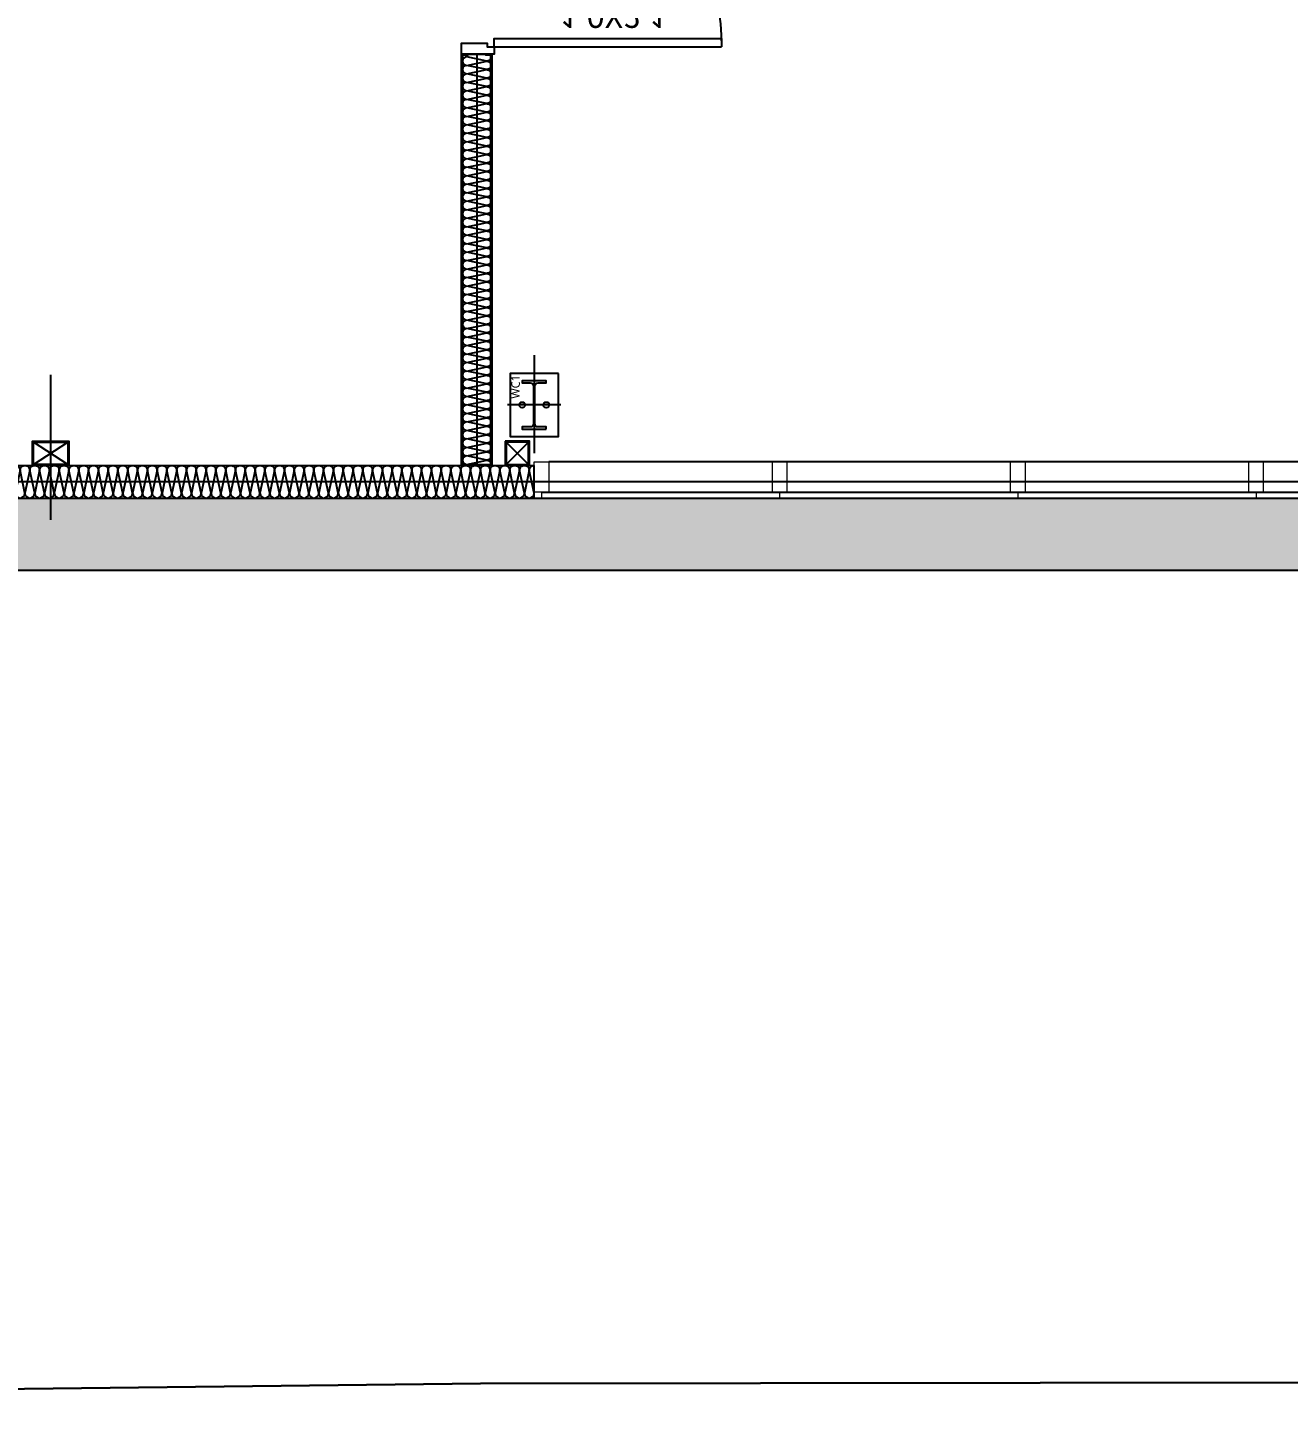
# Model space of a CAD drawing. Header units: millimetres. Extents: x 9 to 147, y 4 to 115.
# Drawn here: x 83.41 to 88.62, y 38.64 to 44.41 of the extents above; entities that cross this region are included whole.
import ezdxf
from ezdxf.xclip import XClip

# ---------------------------------------------------------------- set-up
doc = ezdxf.new("R2010")
doc.units = ezdxf.units.MM
doc.header["$LTSCALE"] = 200
doc.linetypes.add('XR-PLAN$0$AUDIT_I_190801151318-2', pattern=[0])
doc.linetypes.add('XR-PLAN$0$CEN-GAUN', pattern=[32.2, 30, -1, 0.2, -1])
doc.layers.get('DEFPOINTS').update_dxf_attribs({"color": 137})
doc.layers.add('AREA', color=30, linetype='Continuous', plot=False)
doc.layers.add('XR-PLAN$0$TEMP', color=171, linetype='Continuous', plot=False)
for name, color, linetype in [('XR-PLAN$0$6land', 252, 'XR-PLAN$0$AUDIT_I_190801151318-2'), ('XR-PLAN$0$AA-WAXM-FRAM', 252, 'Continuous'), ('XR-PLAN$0$CEN', 252, 'XR-PLAN$0$CEN-GAUN'), ('XR-PLAN$0$DOOR', 252, 'Continuous'), ('XR-PLAN$0$DOOR-OPEN', 252, 'Continuous'), ('XR-PLAN$0$ELE-4', 252, 'Continuous'), ('XR-PLAN$0$ELE-6', 252, 'Continuous'), ('XR-PLAN$0$ELE-7', 252, 'Continuous'), ('XR-PLAN$0$HAT-BRICK', 252, 'Continuous'), ('XR-PLAN$0$HAT-INS', 252, 'Continuous'), ('XR-PLAN$0$Panel', 252, 'Continuous'), ('XR-PLAN$0$STEEL BASE', 252, 'Continuous'), ('XR-PLAN$0$WAL', 252, 'Continuous'), ('XR-PLAN$0$WIN-ELE', 252, 'Continuous'), ('XR-PLAN$0$WIN-GLASS', 252, 'Continuous'), ('XR-PLAN$0$메탈판넬-2', 252, 'Continuous'), ('XR-PLAN$0$방화', 252, 'Continuous'), ('XR-현황측량도$0$경계석(33)', 252, 'Continuous')]:
    doc.layers.add(name, color=color, linetype=linetype)
doc.layers.add('XR-PLAN$0$WIN', color=252, linetype='Continuous', lineweight=0)
doc.styles.add('XR-PLAN$0$스타일1', font='MALGUN_0.TTF')

# ---------------------------------------------------------------- blocks, each defined once
blk = doc.blocks.new('XR-현황측량도')
at = {"layer": 'XR-현황측량도$0$경계석(33)'}
blk.add_lwpolyline([(143027.2, 74043.6), (151689.9, 74037.3), (154882.8, 74051.1), (162788.9, 74142.4), (171654.6, 74151.5), (178947.9, 74224.2), (185441.1, 74257.7), (186411.9, 74404.5), (193068.5, 76971.8, 0.271364), (196517.3, 81929.2), (196869.6, 86053.4), (196858.7, 91789.3), (196871.2, 109951.5), (196867, 116558.1), (196605.1, 121600.6), (196792.5, 126063.1), (196775.4, 130633.2), (196750.4, 139290.1), (196674.2, 147914.3), (194521.9, 154575.8)], format="xyb", dxfattribs=at)
blk = doc.blocks.new('*U83')
at = {"layer": 'XR-PLAN$0$HAT-INS'}
for points in [[(-38677.8, 0, -0.414214), (-38692.8, 15), (-38677.8, 85, 1), (-38707.8, 85), (-38692.8, 15, -0.414214), (-38707.8, 0, 0.414214)], [(-38647.8, 0, -0.414214), (-38662.8, 15), (-38647.8, 85, 1), (-38677.8, 85), (-38662.8, 15, -0.414214), (-38677.8, 0, 0.414214)], [(-38617.8, 0, -0.414214), (-38632.8, 15), (-38617.8, 85, 1), (-38647.8, 85), (-38632.8, 15, -0.414214), (-38647.8, 0, 0.414214)], [(-38587.8, 0, -0.414214), (-38602.8, 15), (-38587.8, 85, 1), (-38617.8, 85), (-38602.8, 15, -0.414214), (-38617.8, 0, 0.414214)], [(-38557.8, 0, -0.414214), (-38572.8, 15), (-38557.8, 85, 1), (-38587.8, 85), (-38572.8, 15, -0.414214), (-38587.8, 0, 0.414214)], [(-38527.8, 0, -0.414214), (-38542.8, 15), (-38527.8, 85, 1), (-38557.8, 85), (-38542.8, 15, -0.414214), (-38557.8, 0, 0.414214)], [(-38497.8, 0, -0.414214), (-38512.8, 15), (-38497.8, 85, 1), (-38527.8, 85), (-38512.8, 15, -0.414214), (-38527.8, 0, 0.414214)], [(-38467.8, 0, -0.414214), (-38482.8, 15), (-38467.8, 85, 1), (-38497.8, 85), (-38482.8, 15, -0.414214), (-38497.8, 0, 0.414214)], [(-38437.8, 0, -0.414214), (-38452.8, 15), (-38437.8, 85, 1), (-38467.8, 85), (-38452.8, 15, -0.414214), (-38467.8, 0, 0.414214)], [(-38407.8, 0, -0.414214), (-38422.8, 15), (-38407.8, 85, 1), (-38437.8, 85), (-38422.8, 15, -0.414214), (-38437.8, 0, 0.414214)], [(-38377.8, 0, -0.414214), (-38392.8, 15), (-38377.8, 85, 1), (-38407.8, 85), (-38392.8, 15, -0.414214), (-38407.8, 0, 0.414214)], [(-38347.8, 0, -0.414214), (-38362.8, 15), (-38347.8, 85, 1), (-38377.8, 85), (-38362.8, 15, -0.414214), (-38377.8, 0, 0.414214)], [(-38317.8, 0, -0.414214), (-38332.8, 15), (-38317.8, 85, 1), (-38347.8, 85), (-38332.8, 15, -0.414214), (-38347.8, 0, 0.414214)], [(-38287.8, 0, -0.414214), (-38302.8, 15), (-38287.8, 85, 1), (-38317.8, 85), (-38302.8, 15, -0.414214), (-38317.8, 0, 0.414214)], [(-38257.8, 0, -0.414214), (-38272.8, 15), (-38257.8, 85, 1), (-38287.8, 85), (-38272.8, 15, -0.414214), (-38287.8, 0, 0.414214)], [(-38227.8, 0, -0.414214), (-38242.8, 15), (-38227.8, 85, 1), (-38257.8, 85), (-38242.8, 15, -0.414214), (-38257.8, 0, 0.414214)], [(-38197.8, 0, -0.414214), (-38212.8, 15), (-38197.8, 85, 1), (-38227.8, 85), (-38212.8, 15, -0.414214), (-38227.8, 0, 0.414214)], [(-38167.8, 0, -0.414214), (-38182.8, 15), (-38167.8, 85, 1), (-38197.8, 85), (-38182.8, 15, -0.414214), (-38197.8, 0, 0.414214)], [(-38137.8, 0, -0.414214), (-38152.8, 15), (-38137.8, 85, 1), (-38167.8, 85), (-38152.8, 15, -0.414214), (-38167.8, 0, 0.414214)], [(-38107.8, 0, -0.414214), (-38122.8, 15), (-38107.8, 85, 1), (-38137.8, 85), (-38122.8, 15, -0.414214), (-38137.8, 0, 0.414214)], [(-38077.8, 0, -0.414214), (-38092.8, 15), (-38077.8, 85, 1), (-38107.8, 85), (-38092.8, 15, -0.414214), (-38107.8, 0, 0.414214)], [(-38047.8, 0, -0.414214), (-38062.8, 15), (-38047.8, 85, 1), (-38077.8, 85), (-38062.8, 15, -0.414214), (-38077.8, 0, 0.414214)], [(-38017.8, 0, -0.414214), (-38032.8, 15), (-38017.8, 85, 1), (-38047.8, 85), (-38032.8, 15, -0.414214), (-38047.8, 0, 0.414214)], [(-37987.8, 0, -0.414214), (-38002.8, 15), (-37987.8, 85, 1), (-38017.8, 85), (-38002.8, 15, -0.414214), (-38017.8, 0, 0.414214)], [(-37957.8, 0, -0.414214), (-37972.8, 15), (-37957.8, 85, 1), (-37987.8, 85), (-37972.8, 15, -0.414214), (-37987.8, 0, 0.414214)], [(-37927.8, 0, -0.414214), (-37942.8, 15), (-37927.8, 85, 1), (-37957.8, 85), (-37942.8, 15, -0.414214), (-37957.8, 0, 0.414214)], [(-37897.8, 0, -0.414214), (-37912.8, 15), (-37897.8, 85, 1), (-37927.8, 85), (-37912.8, 15, -0.414214), (-37927.8, 0, 0.414214)], [(-37867.8, 0, -0.414214), (-37882.8, 15), (-37867.8, 85, 1), (-37897.8, 85), (-37882.8, 15, -0.414214), (-37897.8, 0, 0.414214)], [(-37837.8, 0, -0.414214), (-37852.8, 15), (-37837.8, 85, 1), (-37867.8, 85), (-37852.8, 15, -0.414214), (-37867.8, 0, 0.414214)], [(-37807.8, 0, -0.414214), (-37822.8, 15), (-37807.8, 85, 1), (-37837.8, 85), (-37822.8, 15, -0.414214), (-37837.8, 0, 0.414214)], [(-37777.8, 0, -0.414214), (-37792.8, 15), (-37777.8, 85, 1), (-37807.8, 85), (-37792.8, 15, -0.414214), (-37807.8, 0, 0.414214)], [(-37747.8, 0, -0.414214), (-37762.8, 15), (-37747.8, 85, 1), (-37777.8, 85), (-37762.8, 15, -0.414214), (-37777.8, 0, 0.414214)], [(-37717.8, 0, -0.414214), (-37732.8, 15), (-37717.8, 85, 1), (-37747.8, 85), (-37732.8, 15, -0.414214), (-37747.8, 0, 0.414214)], [(-37687.8, 0, -0.414214), (-37702.8, 15), (-37687.8, 85, 1), (-37717.8, 85), (-37702.8, 15, -0.414214), (-37717.8, 0, 0.414214)], [(-37657.8, 0, -0.414214), (-37672.8, 15), (-37657.8, 85, 1), (-37687.8, 85), (-37672.8, 15, -0.414214), (-37687.8, 0, 0.414214)], [(-37627.8, 0, -0.414214), (-37642.8, 15), (-37627.8, 85, 1), (-37657.8, 85), (-37642.8, 15, -0.414214), (-37657.8, 0, 0.414214)], [(-37597.8, 0, -0.414214), (-37612.8, 15), (-37597.8, 85, 1), (-37627.8, 85), (-37612.8, 15, -0.414214), (-37627.8, 0, 0.414214)], [(-37567.8, 0, -0.414214), (-37582.8, 15), (-37567.8, 85, 1), (-37597.8, 85), (-37582.8, 15, -0.414214), (-37597.8, 0, 0.414214)], [(-37537.8, 0, -0.414214), (-37552.8, 15), (-37537.8, 85, 1), (-37567.8, 85), (-37552.8, 15, -0.414214), (-37567.8, 0, 0.414214)], [(-37507.8, 0, -0.414214), (-37522.8, 15), (-37507.8, 85, 1), (-37537.8, 85), (-37522.8, 15, -0.414214), (-37537.8, 0, 0.414214)], [(-37477.8, 0, -0.414214), (-37492.8, 15), (-37477.8, 85, 1), (-37507.8, 85), (-37492.8, 15, -0.414214), (-37507.8, 0, 0.414214)], [(-37447.8, 0, -0.414214), (-37462.8, 15), (-37447.8, 85, 1), (-37477.8, 85), (-37462.8, 15, -0.414214), (-37477.8, 0, 0.414214)], [(-37417.8, 0, -0.414214), (-37432.8, 15), (-37417.8, 85, 1), (-37447.8, 85), (-37432.8, 15, -0.414214), (-37447.8, 0, 0.414214)], [(-37387.8, 0, -0.414214), (-37402.8, 15), (-37387.8, 85, 1), (-37417.8, 85), (-37402.8, 15, -0.414214), (-37417.8, 0, 0.414214)], [(-37357.8, 0, -0.414214), (-37372.8, 15), (-37357.8, 85, 1), (-37387.8, 85), (-37372.8, 15, -0.414214), (-37387.8, 0, 0.414214)], [(-37327.8, 0, -0.414214), (-37342.8, 15), (-37327.8, 85, 1), (-37357.8, 85), (-37342.8, 15, -0.414214), (-37357.8, 0, 0.414214)], [(-37297.8, 0, -0.414214), (-37312.8, 15), (-37297.8, 85, 1), (-37327.8, 85), (-37312.8, 15, -0.414214), (-37327.8, 0, 0.414214)], [(-37267.8, 0, -0.414214), (-37282.8, 15), (-37267.8, 85, 1), (-37297.8, 85), (-37282.8, 15, -0.414214), (-37297.8, 0, 0.414214)], [(-37237.8, 0, -0.414214), (-37252.8, 15), (-37237.8, 85, 1), (-37267.8, 85), (-37252.8, 15, -0.414214), (-37267.8, 0, 0.414214)], [(-37207.8, 0, -0.414214), (-37222.8, 15), (-37207.8, 85, 1), (-37237.8, 85), (-37222.8, 15, -0.414214), (-37237.8, 0, 0.414214)], [(-37177.8, 0, -0.414214), (-37192.8, 15), (-37177.8, 85, 1), (-37207.8, 85), (-37192.8, 15, -0.414214), (-37207.8, 0, 0.414214)], [(-37147.8, 0, -0.414214), (-37162.8, 15), (-37147.8, 85, 1), (-37177.8, 85), (-37162.8, 15, -0.414214), (-37177.8, 0, 0.414214)], [(-37117.8, 0, -0.414214), (-37132.8, 15), (-37117.8, 85, 1), (-37147.8, 85), (-37132.8, 15, -0.414214), (-37147.8, 0, 0.414214)], [(-37087.8, 0, -0.414214), (-37102.8, 15), (-37087.8, 85, 1), (-37117.8, 85), (-37102.8, 15, -0.414214), (-37117.8, 0, 0.414214)], [(-37057.8, 0, -0.414214), (-37072.8, 15), (-37057.8, 85, 1), (-37087.8, 85), (-37072.8, 15, -0.414214), (-37087.8, 0, 0.414214)], [(-37027.8, 0, -0.414214), (-37042.8, 15), (-37027.8, 85, 1), (-37057.8, 85), (-37042.8, 15, -0.414214), (-37057.8, 0, 0.414214)], [(-36997.8, 0, -0.414214), (-37012.8, 15), (-36997.8, 85, 1), (-37027.8, 85), (-37012.8, 15, -0.414214), (-37027.8, 0, 0.414214)], [(-36967.8, 0, -0.414214), (-36982.8, 15), (-36967.8, 85, 1), (-36997.8, 85), (-36982.8, 15, -0.414214), (-36997.8, 0, 0.414214)], [(-36937.8, 0, -0.414214), (-36952.8, 15), (-36937.8, 85, 1), (-36967.8, 85), (-36952.8, 15, -0.414214), (-36967.8, 0, 0.414214)], [(-36907.8, 0, -0.414214), (-36922.8, 15), (-36907.8, 85, 1), (-36937.8, 85), (-36922.8, 15, -0.414214), (-36937.8, 0, 0.414214)], [(-36877.8, 0, -0.414214), (-36892.8, 15), (-36877.8, 85, 1), (-36907.8, 85), (-36892.8, 15, -0.414214), (-36907.8, 0, 0.414214)], [(-36847.8, 0, -0.414214), (-36862.8, 15), (-36847.8, 85, 1), (-36877.8, 85), (-36862.8, 15, -0.414214), (-36877.8, 0, 0.414214)], [(-36817.8, 0, -0.414214), (-36832.8, 15), (-36817.8, 85, 1), (-36847.8, 85), (-36832.8, 15, -0.414214), (-36847.8, 0, 0.414214)], [(-36787.8, 0, -0.414214), (-36802.8, 15), (-36787.8, 85, 1), (-36817.8, 85), (-36802.8, 15, -0.414214), (-36817.8, 0, 0.414214)], [(-36757.8, 0, -0.414214), (-36772.8, 15), (-36757.8, 85, 1), (-36787.8, 85), (-36772.8, 15, -0.414214), (-36787.8, 0, 0.414214)], [(-36727.8, 0, -0.414214), (-36742.8, 15), (-36727.8, 85, 1), (-36757.8, 85), (-36742.8, 15, -0.414214), (-36757.8, 0, 0.414214)], [(-36697.8, 0, -0.414214), (-36712.8, 15), (-36697.8, 85, 1), (-36727.8, 85), (-36712.8, 15, -0.414214), (-36727.8, 0, 0.414214)], [(-36667.8, 0, -0.414214), (-36682.8, 15), (-36667.8, 85, 1), (-36697.8, 85), (-36682.8, 15, -0.414214), (-36697.8, 0, 0.414214)], [(-36637.8, 0, -0.414214), (-36652.8, 15), (-36637.8, 85, 1), (-36667.8, 85), (-36652.8, 15, -0.414214), (-36667.8, 0, 0.414214)], [(-36607.8, 0, -0.414214), (-36622.8, 15), (-36607.8, 85, 1), (-36637.8, 85), (-36622.8, 15, -0.414214), (-36637.8, 0, 0.414214)], [(-36577.8, 0, -0.414214), (-36592.8, 15), (-36577.8, 85, 1), (-36607.8, 85), (-36592.8, 15, -0.414214), (-36607.8, 0, 0.414214)], [(-36547.8, 0, -0.414214), (-36562.8, 15), (-36547.8, 85, 1), (-36577.8, 85), (-36562.8, 15, -0.414214), (-36577.8, 0, 0.414214)], [(-36517.8, 0, -0.414214), (-36532.8, 15), (-36517.8, 85, 1), (-36547.8, 85), (-36532.8, 15, -0.414214), (-36547.8, 0, 0.414214)], [(-36487.8, 0, -0.414214), (-36502.8, 15), (-36487.8, 85, 1), (-36517.8, 85), (-36502.8, 15, -0.414214), (-36517.8, 0, 0.414214)], [(-36457.8, 0, -0.414214), (-36472.8, 15), (-36457.8, 85, 1), (-36487.8, 85), (-36472.8, 15, -0.414214), (-36487.8, 0, 0.414214)], [(-36427.8, 0, -0.414214), (-36442.8, 15), (-36427.8, 85, 1), (-36457.8, 85), (-36442.8, 15, -0.414214), (-36457.8, 0, 0.414214)], [(-36397.8, 0, -0.414214), (-36412.8, 15), (-36397.8, 85, 1), (-36427.8, 85), (-36412.8, 15, -0.414214), (-36427.8, 0, 0.414214)], [(-36367.8, 0, -0.414214), (-36382.8, 15), (-36367.8, 85, 1), (-36397.8, 85), (-36382.8, 15, -0.414214), (-36397.8, 0, 0.414214)], [(-36337.8, 0, -0.414214), (-36352.8, 15), (-36337.8, 85, 1), (-36367.8, 85), (-36352.8, 15, -0.414214), (-36367.8, 0, 0.414214)], [(-36307.8, 0, -0.414214), (-36322.8, 15), (-36307.8, 85, 1), (-36337.8, 85), (-36322.8, 15, -0.414214), (-36337.8, 0, 0.414214)], [(-36277.8, 0, -0.414214), (-36292.8, 15), (-36277.8, 85, 1), (-36307.8, 85), (-36292.8, 15, -0.414214), (-36307.8, 0, 0.414214)], [(-36247.8, 0, -0.414214), (-36262.8, 15), (-36247.8, 85, 1), (-36277.8, 85), (-36262.8, 15, -0.414214), (-36277.8, 0, 0.414214)], [(-36217.8, 0, -0.414214), (-36232.8, 15), (-36217.8, 85, 1), (-36247.8, 85), (-36232.8, 15, -0.414214), (-36247.8, 0, 0.414214)], [(-36187.8, 0, -0.414214), (-36202.8, 15), (-36187.8, 85, 1), (-36217.8, 85), (-36202.8, 15, -0.414214), (-36217.8, 0, 0.414214)], [(-36157.8, 0, -0.414214), (-36172.8, 15), (-36157.8, 85, 1), (-36187.8, 85), (-36172.8, 15, -0.414214), (-36187.8, 0, 0.414214)], [(-36127.8, 0, -0.414214), (-36142.8, 15), (-36127.8, 85, 1), (-36157.8, 85), (-36142.8, 15, -0.414214), (-36157.8, 0, 0.414214)], [(-36097.8, 0, -0.414214), (-36112.8, 15), (-36097.8, 85, 1), (-36127.8, 85), (-36112.8, 15, -0.414214), (-36127.8, 0, 0.414214)], [(-36067.8, 0, -0.414214), (-36082.8, 15), (-36067.8, 85, 1), (-36097.8, 85), (-36082.8, 15, -0.414214), (-36097.8, 0, 0.414214)], [(-36037.8, 0, -0.414214), (-36052.8, 15), (-36037.8, 85, 1), (-36067.8, 85), (-36052.8, 15, -0.414214), (-36067.8, 0, 0.414214)], [(-36007.8, 0, -0.414214), (-36022.8, 15), (-36007.8, 85, 1), (-36037.8, 85), (-36022.8, 15, -0.414214), (-36037.8, 0, 0.414214)], [(-35977.8, 0, -0.414214), (-35992.8, 15), (-35977.8, 85, 1), (-36007.8, 85), (-35992.8, 15, -0.414214), (-36007.8, 0, 0.414214)], [(-35947.8, 0, -0.414214), (-35962.8, 15), (-35947.8, 85, 1), (-35977.8, 85), (-35962.8, 15, -0.414214), (-35977.8, 0, 0.414214)], [(-35917.8, 0, -0.414214), (-35932.8, 15), (-35917.8, 85, 1), (-35947.8, 85), (-35932.8, 15, -0.414214), (-35947.8, 0, 0.414214)], [(-35887.8, 0, -0.414214), (-35902.8, 15), (-35887.8, 85, 1), (-35917.8, 85), (-35902.8, 15, -0.414214), (-35917.8, 0, 0.414214)], [(-35857.8, 0, -0.414214), (-35872.8, 15), (-35857.8, 85, 1), (-35887.8, 85), (-35872.8, 15, -0.414214), (-35887.8, 0, 0.414214)], [(-35827.8, 0, -0.414214), (-35842.8, 15), (-35827.8, 85, 1), (-35857.8, 85), (-35842.8, 15, -0.414214), (-35857.8, 0, 0.414214)], [(-35797.8, 0, -0.414214), (-35812.8, 15), (-35797.8, 85, 1), (-35827.8, 85), (-35812.8, 15, -0.414214), (-35827.8, 0, 0.414214)], [(-35767.8, 0, -0.414214), (-35782.8, 15), (-35767.8, 85, 1), (-35797.8, 85), (-35782.8, 15, -0.414214), (-35797.8, 0, 0.414214)]]:
    blk.add_lwpolyline(points, format="xyb", dxfattribs=at)
blk = doc.blocks.new('*U129')
at = {"layer": 'XR-PLAN$0$HAT-INS'}
for points in [[(-8821.975315, 0, -0.4142135624), (-8836.975315, 15), (-8821.975315, 85, 1), (-8851.975315, 85), (-8836.975315, 15, -0.4142135624), (-8851.975315, 0, 0.4142135624)], [(-8791.975315, 0, -0.4142135624), (-8806.975315, 15), (-8791.975315, 85, 1), (-8821.975315, 85), (-8806.975315, 15, -0.4142135624), (-8821.975315, 0, 0.4142135624)], [(-8761.975315, 0, -0.4142135624), (-8776.975315, 15), (-8761.975315, 85, 1), (-8791.975315, 85), (-8776.975315, 15, -0.4142135624), (-8791.975315, 0, 0.4142135624)], [(-8731.975315, 0, -0.4142135624), (-8746.975315, 15), (-8731.975315, 85, 1), (-8761.975315, 85), (-8746.975315, 15, -0.4142135624), (-8761.975315, 0, 0.4142135624)], [(-8701.975315, 0, -0.4142135624), (-8716.975315, 15), (-8701.975315, 85, 1), (-8731.975315, 85), (-8716.975315, 15, -0.4142135624), (-8731.975315, 0, 0.4142135624)], [(-8671.975315, 0, -0.4142135624), (-8686.975315, 15), (-8671.975315, 85, 1), (-8701.975315, 85), (-8686.975315, 15, -0.4142135624), (-8701.975315, 0, 0.4142135624)], [(-8641.975315, 0, -0.4142135624), (-8656.975315, 15), (-8641.975315, 85, 1), (-8671.975315, 85), (-8656.975315, 15, -0.4142135624), (-8671.975315, 0, 0.4142135624)], [(-8611.975315, 0, -0.4142135624), (-8626.975315, 15), (-8611.975315, 85, 1), (-8641.975315, 85), (-8626.975315, 15, -0.4142135624), (-8641.975315, 0, 0.4142135624)], [(-8581.975315, 0, -0.4142135624), (-8596.975315, 15), (-8581.975315, 85, 1), (-8611.975315, 85), (-8596.975315, 15, -0.4142135624), (-8611.975315, 0, 0.4142135624)], [(-8551.975315, 0, -0.4142135624), (-8566.975315, 15), (-8551.975315, 85, 1), (-8581.975315, 85), (-8566.975315, 15, -0.4142135624), (-8581.975315, 0, 0.4142135624)], [(-8521.975315, 0, -0.4142135624), (-8536.975315, 15), (-8521.975315, 85, 1), (-8551.975315, 85), (-8536.975315, 15, -0.4142135624), (-8551.975315, 0, 0.4142135624)], [(-8491.975315, 0, -0.4142135624), (-8506.975315, 15), (-8491.975315, 85, 1), (-8521.975315, 85), (-8506.975315, 15, -0.4142135624), (-8521.975315, 0, 0.4142135624)], [(-8461.975315, 0, -0.4142135624), (-8476.975315, 15), (-8461.975315, 85, 1), (-8491.975315, 85), (-8476.975315, 15, -0.4142135624), (-8491.975315, 0, 0.4142135624)], [(-8431.975315, 0, -0.4142135624), (-8446.975315, 15), (-8431.975315, 85, 1), (-8461.975315, 85), (-8446.975315, 15, -0.4142135624), (-8461.975315, 0, 0.4142135624)], [(-8401.975315, 0, -0.4142135624), (-8416.975315, 15), (-8401.975315, 85, 1), (-8431.975315, 85), (-8416.975315, 15, -0.4142135624), (-8431.975315, 0, 0.4142135624)], [(-8371.975315, 0, -0.4142135624), (-8386.975315, 15), (-8371.975315, 85, 1), (-8401.975315, 85), (-8386.975315, 15, -0.4142135624), (-8401.975315, 0, 0.4142135624)], [(-8341.975315, 0, -0.4142135624), (-8356.975315, 15), (-8341.975315, 85, 1), (-8371.975315, 85), (-8356.975315, 15, -0.4142135624), (-8371.975315, 0, 0.4142135624)], [(-8311.975315, 0, -0.4142135624), (-8326.975315, 15), (-8311.975315, 85, 1), (-8341.975315, 85), (-8326.975315, 15, -0.4142135624), (-8341.975315, 0, 0.4142135624)], [(-8281.975315, 0, -0.4142135624), (-8296.975315, 15), (-8281.975315, 85, 1), (-8311.975315, 85), (-8296.975315, 15, -0.4142135624), (-8311.975315, 0, 0.4142135624)], [(-8251.975315, 0, -0.4142135624), (-8266.975315, 15), (-8251.975315, 85, 1), (-8281.975315, 85), (-8266.975315, 15, -0.4142135624), (-8281.975315, 0, 0.4142135624)], [(-8221.975315, 0, -0.4142135624), (-8236.975315, 15), (-8221.975315, 85, 1), (-8251.975315, 85), (-8236.975315, 15, -0.4142135624), (-8251.975315, 0, 0.4142135624)], [(-8191.975315, 0, -0.4142135624), (-8206.975315, 15), (-8191.975315, 85, 1), (-8221.975315, 85), (-8206.975315, 15, -0.4142135624), (-8221.975315, 0, 0.4142135624)], [(-8161.975315, 0, -0.4142135624), (-8176.975315, 15), (-8161.975315, 85, 1), (-8191.975315, 85), (-8176.975315, 15, -0.4142135624), (-8191.975315, 0, 0.4142135624)], [(-8131.975315, 0, -0.4142135624), (-8146.975315, 15), (-8131.975315, 85, 1), (-8161.975315, 85), (-8146.975315, 15, -0.4142135624), (-8161.975315, 0, 0.4142135624)], [(-8101.975315, 0, -0.4142135624), (-8116.975315, 15), (-8101.975315, 85, 1), (-8131.975315, 85), (-8116.975315, 15, -0.4142135624), (-8131.975315, 0, 0.4142135624)], [(-8071.975315, 0, -0.4142135624), (-8086.975315, 15), (-8071.975315, 85, 1), (-8101.975315, 85), (-8086.975315, 15, -0.4142135624), (-8101.975315, 0, 0.4142135624)], [(-8041.975315, 0, -0.4142135624), (-8056.975315, 15), (-8041.975315, 85, 1), (-8071.975315, 85), (-8056.975315, 15, -0.4142135624), (-8071.975315, 0, 0.4142135624)], [(-8011.975315, 0, -0.4142135624), (-8026.975315, 15), (-8011.975315, 85, 1), (-8041.975315, 85), (-8026.975315, 15, -0.4142135624), (-8041.975315, 0, 0.4142135624)], [(-7981.975315, 0, -0.4142135624), (-7996.975315, 15), (-7981.975315, 85, 1), (-8011.975315, 85), (-7996.975315, 15, -0.4142135624), (-8011.975315, 0, 0.4142135624)], [(-7951.975315, 0, -0.4142135624), (-7966.975315, 15), (-7951.975315, 85, 1), (-7981.975315, 85), (-7966.975315, 15, -0.4142135624), (-7981.975315, 0, 0.4142135624)], [(-7921.975315, 0, -0.4142135624), (-7936.975315, 15), (-7921.975315, 85, 1), (-7951.975315, 85), (-7936.975315, 15, -0.4142135624), (-7951.975315, 0, 0.4142135624)], [(-7891.975315, 0, -0.4142135624), (-7906.975315, 15), (-7891.975315, 85, 1), (-7921.975315, 85), (-7906.975315, 15, -0.4142135624), (-7921.975315, 0, 0.4142135624)], [(-7861.975315, 0, -0.4142135624), (-7876.975315, 15), (-7861.975315, 85, 1), (-7891.975315, 85), (-7876.975315, 15, -0.4142135624), (-7891.975315, 0, 0.4142135624)], [(-7831.975315, 0, -0.4142135624), (-7846.975315, 15), (-7831.975315, 85, 1), (-7861.975315, 85), (-7846.975315, 15, -0.4142135624), (-7861.975315, 0, 0.4142135624)], [(-7801.975315, 0, -0.4142135624), (-7816.975315, 15), (-7801.975315, 85, 1), (-7831.975315, 85), (-7816.975315, 15, -0.4142135624), (-7831.975315, 0, 0.4142135624)], [(-7771.975315, 0, -0.4142135624), (-7786.975315, 15), (-7771.975315, 85, 1), (-7801.975315, 85), (-7786.975315, 15, -0.4142135624), (-7801.975315, 0, 0.4142135624)], [(-7741.975315, 0, -0.4142135624), (-7756.975315, 15), (-7741.975315, 85, 1), (-7771.975315, 85), (-7756.975315, 15, -0.4142135624), (-7771.975315, 0, 0.4142135624)], [(-7711.975315, 0, -0.4142135624), (-7726.975315, 15), (-7711.975315, 85, 1), (-7741.975315, 85), (-7726.975315, 15, -0.4142135624), (-7741.975315, 0, 0.4142135624)], [(-7681.975315, 0, -0.4142135624), (-7696.975315, 15), (-7681.975315, 85, 1), (-7711.975315, 85), (-7696.975315, 15, -0.4142135624), (-7711.975315, 0, 0.4142135624)], [(-7651.975315, 0, -0.4142135624), (-7666.975315, 15), (-7651.975315, 85, 1), (-7681.975315, 85), (-7666.975315, 15, -0.4142135624), (-7681.975315, 0, 0.4142135624)], [(-7621.975315, 0, -0.4142135624), (-7636.975315, 15), (-7621.975315, 85, 1), (-7651.975315, 85), (-7636.975315, 15, -0.4142135624), (-7651.975315, 0, 0.4142135624)], [(-7591.975315, 0, -0.4142135624), (-7606.975315, 15), (-7591.975315, 85, 1), (-7621.975315, 85), (-7606.975315, 15, -0.4142135624), (-7621.975315, 0, 0.4142135624)], [(-7561.975315, 0, -0.4142135624), (-7576.975315, 15), (-7561.975315, 85, 1), (-7591.975315, 85), (-7576.975315, 15, -0.4142135624), (-7591.975315, 0, 0.4142135624)], [(-7531.975315, 0, -0.4142135624), (-7546.975315, 15), (-7531.975315, 85, 1), (-7561.975315, 85), (-7546.975315, 15, -0.4142135624), (-7561.975315, 0, 0.4142135624)], [(-7501.975315, 0, -0.4142135624), (-7516.975315, 15), (-7501.975315, 85, 1), (-7531.975315, 85), (-7516.975315, 15, -0.4142135624), (-7531.975315, 0, 0.4142135624)], [(-7471.975315, 0, -0.4142135624), (-7486.975315, 15), (-7471.975315, 85, 1), (-7501.975315, 85), (-7486.975315, 15, -0.4142135624), (-7501.975315, 0, 0.4142135624)], [(-7441.975315, 0, -0.4142135624), (-7456.975315, 15), (-7441.975315, 85, 1), (-7471.975315, 85), (-7456.975315, 15, -0.4142135624), (-7471.975315, 0, 0.4142135624)], [(-7411.975315, 0, -0.4142135624), (-7426.975315, 15), (-7411.975315, 85, 1), (-7441.975315, 85), (-7426.975315, 15, -0.4142135624), (-7441.975315, 0, 0.4142135624)]]:
    blk.add_lwpolyline(points, format="xyb", dxfattribs=at)
blk = doc.blocks.new('XR-PLAN$0$D-1000')
at = {"layer": 'XR-PLAN$0$DOOR'}
blk.add_line((30, 125), (30, 1065), dxfattribs=at)
for points in [[(30, 125), (65, 125), (65, 1065), (30, 1065)], [(0, -10), (45, -10), (45, -10), (45, -10), (45, 95), (30, 95), (30, 125), (0, 125), (0, -10)], [(1000, -10), (955, -10), (955, -10), (955, -10), (955, 95), (970, 95), (970, 125), (1000, 125), (1000, -10)]]:
    blk.add_lwpolyline(points, dxfattribs=at)
at = {"layer": 'XR-PLAN$0$DOOR-OPEN'}
blk.add_arc((30, 125), 940, 0, 90, dxfattribs=at)
at = {"layer": 'DEFPOINTS', "style": 'XR-PLAN$0$스타일1'}
blk.add_text('1.0X2.1', height=100, rotation=90, dxfattribs=at).set_placement((208.7, 397.6))
blk = doc.blocks.new('XR-PLAN$0$SQ-PIPE-100X100X4.5TS')
at = {"layer": 'XR-PLAN$0$AA-WAXM-FRAM'}
for p, q in [((-71, 4), (71, 96)), ((71, 4), (-71, 96))]:
    blk.add_line(p, q, dxfattribs=at)
for points in [[(75, 0), (75, 100), (-75, 100), (-75, 0)], [(71, 4), (71, 96), (-71, 96), (-71, 4)]]:
    blk.add_lwpolyline(points, close=True, dxfattribs=at)
at = {"layer": 'XR-PLAN$0$방화'}
blk.add_lwpolyline([(0, 375), (0, -225)], dxfattribs=at)
blk = doc.blocks.new('XR-PLAN$0$SQ-PIPE-100X100X4.5TP')
at = {"layer": 'XR-PLAN$0$AA-WAXM-FRAM'}
for p, q in [((-96, 96), (-4, 4)), ((-4, 96), (-96, 4))]:
    blk.add_line(p, q, dxfattribs=at)
for points in [[(0, 100), (0, 0), (-100, 0), (-100, 100)], [(-4, 96), (-4, 4), (-96, 4), (-96, 96)]]:
    blk.add_lwpolyline(points, close=True, dxfattribs=at)
blk = doc.blocks.new('XR-PLAN$0$X-PIPE-1PL')
at = {"xscale": -1}
blk.add_blockref('XR-PLAN$0$SQ-PIPE-100X100X4.5TP', (43880, -43300), dxfattribs=at)
at = {"layer": 'XR-PLAN$0$메탈판넬-2', "xscale": -1}
blk.add_blockref('XR-PLAN$0$SQ-PIPE-100X100X4.5TS', (42000, -43300), dxfattribs=at)
blk = doc.blocks.new('XR-PLAN$0$HIDDENBAR-EDG')
at = {"layer": 'XR-PLAN$0$WIN'}
for p, q in [((0, 126), (60, 126)), ((0, 0), (0, 126)), ((30, 126), (30, 150)), ((30, 150), (60, 150)), ((60, 150), (60, 0)), ((60, 0), (0, 0))]:
    blk.add_line(p, q, dxfattribs=at)
blk = doc.blocks.new('XR-PLAN$0$HIDDENBAR-CEN')
at = {"layer": 'XR-PLAN$0$WIN'}
blk.add_line((0, 126), (0, 150), dxfattribs=at)
blk.add_lwpolyline([(30, 0), (-30, 0), (-30, 126), (30, 126)], close=True, dxfattribs=at)
blk = doc.blocks.new('XR-PLAN$0$1층 창문-1')
at = {"layer": 'XR-PLAN$0$WIN-ELE'}
blk.add_line((89500, 42615), (85560, 42615), dxfattribs=at)
at = {"layer": 'XR-PLAN$0$WIN-GLASS', "ltscale": 2}
for p, q in [((85530, 42489), (89500, 42489)), ((85530, 42465), (89470, 42465))]:
    blk.add_line(p, q, dxfattribs=at)
at = {"layer": 'XR-PLAN$0$WIN', "linetype": 'Continuous', "rotation": 180}
for name, p in [('XR-PLAN$0$HIDDENBAR-EDG', (85560, 42615)), ('XR-PLAN$0$HIDDENBAR-CEN', (86515, 42614.4)), ('XR-PLAN$0$HIDDENBAR-CEN', (87500, 42614.4)), ('XR-PLAN$0$HIDDENBAR-CEN', (88485, 42614.4))]:
    blk.add_blockref(name, p, dxfattribs=at)
blk = doc.blocks.new('XR-PLAN$0$S-WC1')
at = {"layer": 'DEFPOINTS'}
for p, q in [((0, 205), (0, -199)), ((110, 0), (-110, 0))]:
    blk.add_line(p, q, dxfattribs=at)
at = {"layer": 'XR-PLAN$0$STEEL BASE'}
blk.add_lwpolyline([(100, 130), (-100, 130), (-100, -130), (100, -130)], close=True, dxfattribs=at)
for centre in [(-50, 0), (50, 0)]:
    blk.add_circle(centre, 12, dxfattribs=at)
at = {"layer": 'XR-PLAN$0$WAL'}
blk.add_lwpolyline([(50, -100), (50, -91), (16, -91, -0.414214), (3, -78), (3, 78, -0.414214), (16, 91), (50, 91), (50, 100), (-50, 100), (-50, 91), (-16, 91, -0.414214), (-3, 78), (-3, -78, -0.414214), (-16, -91), (-50, -91), (-50, -100)], format="xyb", close=True, dxfattribs=at)
at = {"layer": 'XR-PLAN$0$TEMP', "style": 'XR-PLAN$0$스타일1'}
blk.add_text('WC1', height=35, rotation=90, dxfattribs=at).set_placement((-59.6, 26))
blk = doc.blocks.new('XR-PLAN$0$x-stu-1Fcol')
blk.add_blockref('XR-PLAN$0$S-WC1', (44000, -43050))

msp = doc.modelspace()

# ---------------------------------------------------------------- hatches: boundary and pattern name
at = {"layer": 'XR-PLAN$0$HAT-BRICK'}
h = msp.add_hatch(dxfattribs=at)
h.set_pattern_fill('GRAVEL', color=256, scale=0.01)
h.paths.add_polyline_path([(76.9, 42.465), (113.035, 42.465), (113.035, 42.165), (76.9, 42.165)])

# ---------------------------------------------------------------- linework, layer by layer
at = {"layer": 'AREA'}
msp.add_lwpolyline([(113.1675, 86.2675), (41.1325, 86.2675), (41.1325, 42.5327), (113.1675, 42.5327)], close=True, dxfattribs=at)
at = {"layer": 'XR-PLAN$0$6land'}
msp.add_lwpolyline([(113.035, 40.6604), (108.9015, 39.0662), (107.9306, 38.9194), (101.4374, 38.8859), (94.1441, 38.8132), (85.2785, 38.8041), (77.3724, 38.7128), (74.1794, 38.699), (65.5167, 38.7053), (57.6485, 38.7244), (51.2299, 38.6364), (49.4769, 38.6828), (39.4375, 38.6834)], dxfattribs=at)
at = {"layer": 'XR-PLAN$0$CEN'}
msp.add_line((85.2625, 44.3), (85.2625, 42.6), dxfattribs=at)
at = {"layer": 'XR-PLAN$0$ELE-6'}
for p, q in [((81.5, 42.6), (85.5, 42.6)), ((85.5, 42.465), (85.5, 42.6)), ((76.9, 42.465), (87, 42.465))]:
    msp.add_line(p, q, dxfattribs=at)
for points in [[(85.2, 44.3), (85.325, 44.3)], [(85.2, 44.3), (85.325, 44.3), (85.325, 42.6), (85.2, 42.6), (85.2, 44.3)]]:
    msp.add_lwpolyline(points, dxfattribs=at)
at = {"layer": 'XR-PLAN$0$ELE-7'}
msp.add_lwpolyline([(76.9, 42.465), (113.035, 42.465), (113.035, 42.165), (76.9, 42.165)], close=True, dxfattribs=at)
at = {"layer": 'XR-PLAN$0$Panel'}
msp.add_lwpolyline([(85.225, 44.3), (85.225, 44.296), (85.204, 44.296), (85.204, 42.604), (85.321, 42.604), (85.321, 44.296), (85.3, 44.296), (85.3, 44.3)], dxfattribs=at)

# ---------------------------------------------------------------- block references
ref = msp.add_blockref('XR-현황측량도', (-77.5105, -35.3383), dxfattribs=dict(xscale=0.001, yscale=0.001, zscale=0.001))
XClip(ref).set_block_clipping_path([(86810.4680804907, 39538.2997129494), (224210.4680804907, 149938.2997129495)])
at = {"xscale": 0.001, "yscale": 0.001, "zscale": 0.001}
for name in ['XR-PLAN$0$X-PIPE-1PL', 'XR-PLAN$0$x-stu-1Fcol']:
    msp.add_blockref(name, (41.5, 85.9), dxfattribs=at)
at = {"layer": 'XR-PLAN$0$DOOR', "xscale": -0.001, "yscale": 0.001, "zscale": 0.001, "rotation": 270}
msp.add_blockref('XR-PLAN$0$D-1000', (85.21, 44.3), dxfattribs=at)
at = {"layer": 'XR-PLAN$0$ELE-4', "xscale": 0.001, "yscale": 0.001, "zscale": 0.001}
msp.add_blockref('XR-PLAN$0$1층 창문-1', (0, 0), dxfattribs=at)
at = {"layer": 'XR-PLAN$0$HAT-INS'}
for name, p, xscale, yscale, zscale, rotation in [('*U129', (85.321, 52.9608), 0.00117, 0.00117, 0.00117, 90), ('*U83', (33.2445, 42.6, 0.001), 0.00135, 0.00135, 0.00135, 180)]:
    msp.add_blockref(name, p, dxfattribs=dict(at, xscale=xscale, yscale=yscale, zscale=zscale, rotation=rotation))

doc.saveas('drawing.dxf')
